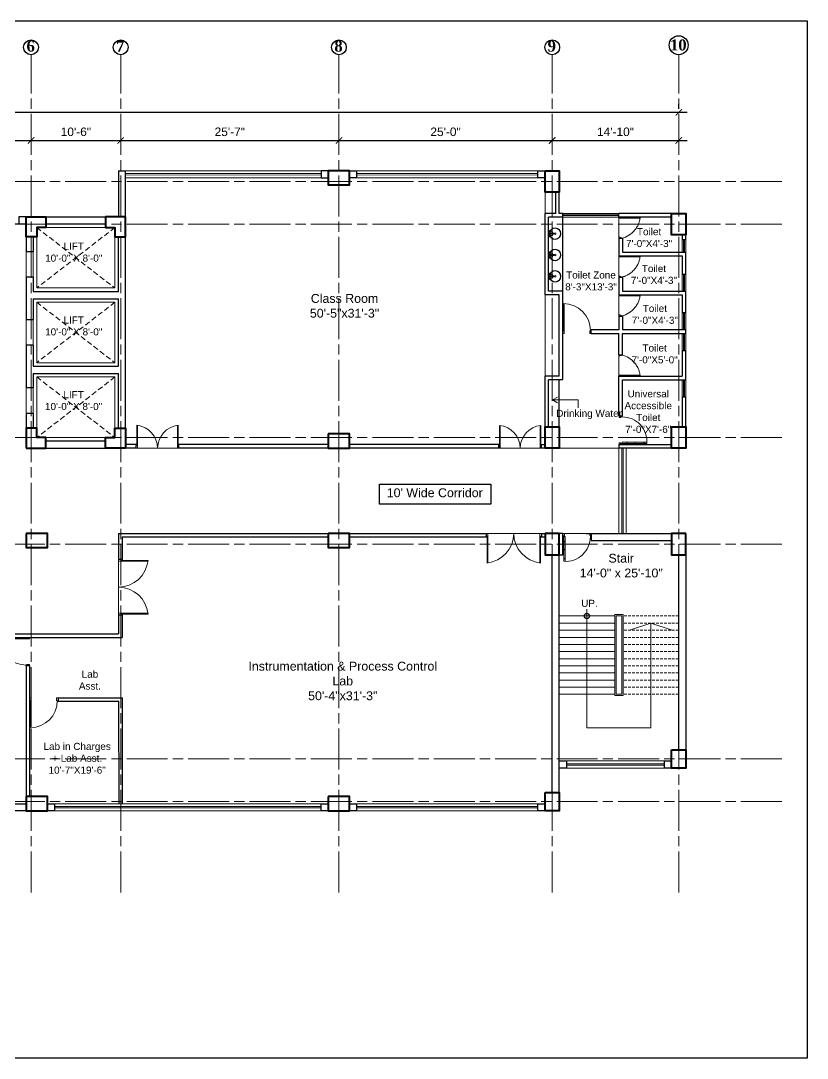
# Model space of a CAD drawing. Header units: inches. Extents: x -12 to 20935469, y -1604 to 24729220.
# Drawn here: x 20925831 to 20926937, y 24712181 to 24713639 of the extents above; entities that cross this region are included whole.
import ezdxf
from ezdxf import colors
from ezdxf.entities.mleader import LeaderData, LeaderLine
from ezdxf.math import Vec2, Vec3

# ---------------------------------------------------------------- set-up
doc = ezdxf.new("R2010")
doc.units = ezdxf.units.IN
doc.header["$LTSCALE"] = 0.03
doc.header["$MEASUREMENT"] = 0
doc.header["$PDMODE"] = 32
doc.header["$PDSIZE"] = 15
doc.linetypes.add('ACAD_ISO08W100', pattern=[36, 24, -3, 6, -3])
doc.linetypes.add('DASHED2', pattern=[0.375, 0.25, -0.125])
for name, color, linetype, lineweight in [('column', 1, 'Continuous', 40), ('Dim Line', 252, 'Continuous', 13), ('Door', 7, 'Continuous', 18), ('Dot', 253, 'Continuous', 0), ('Gas', 21, 'Continuous', 5), ('Glass Line', 252, 'Continuous', 9), ('Grid Line', 252, 'Continuous', 18), ('Hatch', 253, 'Continuous', 15), ('Main Wall', 7, 'Continuous', 30), ('RAIL', 23, 'Continuous', 13), ('STAIR', 46, 'Continuous', 15), ('TOILET FIXTURE', 142, 'Continuous', 5), ('wind.', 150, 'Continuous', 20)]:
    doc.layers.add(name, color=color, linetype=linetype, lineweight=lineweight)
doc.layers.add('FUR', color=251, linetype='Continuous')
doc.layers.add('TEXT', color=7, linetype='Continuous')
doc.styles.add('2', font='swisscl.ttf')
doc.styles.add('RomanS', font='arial.ttf', dxfattribs={"height": 12})
doc.styles.get("Standard").update_dxf_attribs({"font": 'timesbd.ttf'})
doc.dimstyles.new('Aec_Arch_I', dxfattribs={"dimscale": 96, "dimtxt": 12, "dimasz": 0.09375, "dimexe": 0.125, "dimexo": 0.125, "dimgap": 0.0625, "dimtad": 1, "dimdec": 0, "dimzin": 3, "dimdsep": 46, "dimlunit": 4, "dimtxsty": 'RomanS', "dimblk1": 'ARCHTICK', "dimblk2": 'ARCHTICK', "dimsah": 1, "dimcen": 0.09375, "dimdle": 0.125, "dimadec": 0, "dimazin": 0, "dimtfac": 0.75, "dimtdec": 0, "dimtmove": 2, "dimatfit": 3, "dimldrblk": 'ARCHTICK', "dimfxl": 1, "dimfrac": 1, "dimtolj": 1, "dimtzin": 0, "dimarcsym": 0})

# ---------------------------------------------------------------- blocks, each defined once
blk = doc.blocks.new('_ArchTick')
at = {"color": 0, "linetype": 'ByBlock', "lineweight": 35, "const_width": 0.15}
blk.add_lwpolyline([(-0.5, -0.5), (0.5, 0.5)], dxfattribs=at)
blk = doc.blocks.new('*D21')
at = {"layer": 'Defpoints', "color": 0, "transparency": 16777216}
for p in [(20831844.3, 24724578.2), (20832040.8, 24724578.2), (20832040.8, 24724578.2)]:
    blk.add_point(p, dxfattribs=at)
at = {"layer": 'Dim Line', "color": 0, "lineweight": -2, "transparency": 16777216}
for p, q in [((20831832.3, 24724578.2), (20832052.8, 24724578.2)), ((20831844.3, 24724566.2), (20831844.3, 24724566.2)), ((20832040.8, 24724566.2), (20832040.8, 24724566.2))]:
    blk.add_line(p, q, dxfattribs=at)
at = {"layer": 'Dim Line', "color": 0, "lineweight": -2, "transparency": 16777216, "xscale": 9, "yscale": 9, "zscale": 9, "rotation": 180}
blk.add_blockref('_ArchTick', (20831844.3, 24724578.2), dxfattribs=at)
at = {"layer": 'Dim Line', "color": 0, "lineweight": -2, "transparency": 16777216, "xscale": 9, "yscale": 9, "zscale": 9}
blk.add_blockref('_ArchTick', (20832040.8, 24724578.2), dxfattribs=at)
at = {"layer": 'Dim Line', "color": 0, "transparency": 16777216, "insert": (20831942.5, 24724590.3), "char_height": 12, "attachment_point": 5, "style": 'RomanS'}
blk.add_mtext('\\A1;16\'-5"', dxfattribs=at)
blk = doc.blocks.new('*D22')
at = {"layer": 'Defpoints', "color": 0, "transparency": 16777216}
for p in [(20832040.8, 24724578.2), (20832166.8, 24724578.2), (20832166.8, 24724578.2)]:
    blk.add_point(p, dxfattribs=at)
at = {"layer": 'Dim Line', "color": 0, "lineweight": -2, "transparency": 16777216}
for p, q in [((20832028.8, 24724578.2), (20832178.8, 24724578.2)), ((20832040.8, 24724566.2), (20832040.8, 24724566.2)), ((20832166.8, 24724566.2), (20832166.8, 24724566.2))]:
    blk.add_line(p, q, dxfattribs=at)
at = {"layer": 'Dim Line', "color": 0, "lineweight": -2, "transparency": 16777216, "xscale": 9, "yscale": 9, "zscale": 9, "rotation": 180}
blk.add_blockref('_ArchTick', (20832040.8, 24724578.2), dxfattribs=at)
at = {"layer": 'Dim Line', "color": 0, "lineweight": -2, "transparency": 16777216, "xscale": 9, "yscale": 9, "zscale": 9}
blk.add_blockref('_ArchTick', (20832166.8, 24724578.2), dxfattribs=at)
at = {"layer": 'Dim Line', "color": 0, "transparency": 16777216, "insert": (20832103.8, 24724590.3), "char_height": 12, "attachment_point": 5, "style": 'RomanS'}
blk.add_mtext('\\A1;10\'-6"', dxfattribs=at)
blk = doc.blocks.new('*D23')
at = {"layer": 'Defpoints', "color": 0, "transparency": 16777216}
for p in [(20832166.8, 24724578.2), (20832473.8, 24724578.2), (20832473.8, 24724578.2)]:
    blk.add_point(p, dxfattribs=at)
at = {"layer": 'Dim Line', "color": 0, "lineweight": -2, "transparency": 16777216}
for p, q in [((20832154.8, 24724578.2), (20832485.8, 24724578.2)), ((20832166.8, 24724566.2), (20832166.8, 24724566.2)), ((20832473.8, 24724566.2), (20832473.8, 24724566.2))]:
    blk.add_line(p, q, dxfattribs=at)
at = {"layer": 'Dim Line', "color": 0, "lineweight": -2, "transparency": 16777216, "xscale": 9, "yscale": 9, "zscale": 9, "rotation": 180}
blk.add_blockref('_ArchTick', (20832166.8, 24724578.2), dxfattribs=at)
at = {"layer": 'Dim Line', "color": 0, "lineweight": -2, "transparency": 16777216, "xscale": 9, "yscale": 9, "zscale": 9}
blk.add_blockref('_ArchTick', (20832473.8, 24724578.2), dxfattribs=at)
at = {"layer": 'Dim Line', "color": 0, "transparency": 16777216, "insert": (20832320.3, 24724590.3), "char_height": 12, "attachment_point": 5, "style": 'RomanS'}
blk.add_mtext('\\A1;25\'-7"', dxfattribs=at)
blk = doc.blocks.new('*D10')
at = {"layer": 'Defpoints', "color": 0, "transparency": 16777216}
for p in [(20832473.8, 24724578.2), (20832773.8, 24724578.2), (20832773.8, 24724578.2)]:
    blk.add_point(p, dxfattribs=at)
at = {"layer": 'Dim Line', "color": 0, "lineweight": -2, "transparency": 16777216}
blk.add_line((20832461.8, 24724578.2), (20832785.8, 24724578.2), dxfattribs=at)
at = {"layer": 'Dim Line', "color": 0, "lineweight": -2, "transparency": 16777216, "xscale": 9, "yscale": 9, "zscale": 9, "rotation": 180}
blk.add_blockref('_ArchTick', (20832473.8, 24724578.2), dxfattribs=at)
at = {"layer": 'Dim Line', "color": 0, "lineweight": -2, "transparency": 16777216, "xscale": 9, "yscale": 9, "zscale": 9}
blk.add_blockref('_ArchTick', (20832773.8, 24724578.2), dxfattribs=at)
at = {"layer": 'Dim Line', "color": 0, "transparency": 16777216, "insert": (20832623.8, 24724590.3), "char_height": 12, "attachment_point": 5, "style": 'RomanS'}
blk.add_mtext('\\A1;25\'-0"', dxfattribs=at)
blk = doc.blocks.new('*D11')
at = {"layer": 'Defpoints', "color": 0, "transparency": 16777216}
for p in [(20832773.8, 24724578.2), (20832951.8, 24724578.2), (20832951.8, 24724578.2)]:
    blk.add_point(p, dxfattribs=at)
at = {"layer": 'Dim Line', "color": 0, "lineweight": -2, "transparency": 16777216}
for p, q in [((20832761.8, 24724578.2), (20832963.8, 24724578.2)), ((20832951.8, 24724566.2), (20832951.8, 24724566.2))]:
    blk.add_line(p, q, dxfattribs=at)
at = {"layer": 'Dim Line', "color": 0, "lineweight": -2, "transparency": 16777216, "xscale": 9, "yscale": 9, "zscale": 9, "rotation": 180}
blk.add_blockref('_ArchTick', (20832773.8, 24724578.2), dxfattribs=at)
at = {"layer": 'Dim Line', "color": 0, "lineweight": -2, "transparency": 16777216, "xscale": 9, "yscale": 9, "zscale": 9}
blk.add_blockref('_ArchTick', (20832951.8, 24724578.2), dxfattribs=at)
at = {"layer": 'Dim Line', "color": 0, "transparency": 16777216, "insert": (20832862.8, 24724590.3), "char_height": 12, "attachment_point": 5, "style": 'RomanS'}
blk.add_mtext('\\A1;14\'-10"', dxfattribs=at)
blk = doc.blocks.new('*D13')
at = {"layer": 'Defpoints', "color": 0, "transparency": 16777216}
for p in [(20830948.3, 24724610.7), (20832951.8, 24724617.8), (20832951.8, 24724610.7)]:
    blk.add_point(p, dxfattribs=at)
at = {"layer": 'Dim Line', "color": 0, "lineweight": -2, "transparency": 16777216}
for p, q in [((20830948.3, 24724622.7), (20830948.3, 24724629.8)), ((20832951.8, 24724622.7), (20832951.8, 24724629.8)), ((20830936.3, 24724617.8), (20832963.8, 24724617.8))]:
    blk.add_line(p, q, dxfattribs=at)
at = {"layer": 'Dim Line', "color": 0, "lineweight": -2, "transparency": 16777216, "xscale": 9, "yscale": 9, "zscale": 9, "rotation": 180}
blk.add_blockref('_ArchTick', (20830948.3, 24724617.8), dxfattribs=at)
at = {"layer": 'Dim Line', "color": 0, "lineweight": -2, "transparency": 16777216, "xscale": 9, "yscale": 9, "zscale": 9}
blk.add_blockref('_ArchTick', (20832951.8, 24724617.8), dxfattribs=at)
at = {"layer": 'Dim Line', "color": 0, "transparency": 16777216, "insert": (20831950, 24724629.9), "char_height": 12, "attachment_point": 5, "style": 'RomanS'}
blk.add_mtext('\\A1;166\'-11"', dxfattribs=at)
blk = doc.blocks.new('Door_45')
at = {"layer": 'Door'}
for p, q in [((1.5, 5), (1.5, 44)), ((1.5, 40), (2.2, 40)), ((2.2, 40), (2.2, 39.5)), ((2.2, 39.5), (2.7, 39.5)), ((2.7, 39.5), (2.7, 40)), ((2.7, 40), (3.5, 40)), ((3.5, 44), (3.5, 5)), ((1.5, 25.8), (2.2, 25.8)), ((2.2, 25.8), (2.2, 25.3)), ((2.2, 25.3), (2.7, 25.3)), ((2.7, 25.8), (3.5, 25.8)), ((2.7, 25.3), (2.7, 25.8)), ((0, 0), (0, 5)), ((0, 5), (1.5, 5)), ((1.5, 12.6), (2.2, 12.6)), ((3.5, 5), (1.5, 5)), ((1.5, 5), (1.5, 3)), ((1.5, 3), (2.5, 3)), ((2.2, 12.6), (2.2, 13.1)), ((2.2, 13.1), (2.7, 13.1)), ((2.5, 3), (2.5, 0)), ((2.7, 13.1), (2.7, 12.6)), ((2.7, 12.6), (3.5, 12.6)), ((42.5, 3), (42.5, 0)), ((43.5, 3), (42.5, 3)), ((45, 5), (43.5, 5)), ((43.5, 5), (43.5, 3)), ((45, 0), (45, 5)), ((2.5, 0), (0, 0)), ((42.5, 0), (45, 0))]:
    blk.add_line(p, q, dxfattribs=at)
blk.add_arc((4.7, 5.3), 38.8, 359.6233, 94.6685, dxfattribs=at)
blk = doc.blocks.new('sssss-flat-876')
at = {"layer": 'Door', "linetype": 'Continuous', "ltscale": 3}
blk.add_line((3666.5, 84027.2), (3666.5, 84055.7), dxfattribs=at)
at = {"layer": 'Door', "linetype": 'Continuous', "ltscale": 3, "extrusion": (-7.21527e-09, -3.35624e-18, 1), "elevation": 0}
for points in [[(3666.5, 84057.2), (3666.5, 84055.7), (3668.4, 84055.7), (3668.4, 84056.5), (3670.2, 84056.5), (3670.2, 84057.2)], [(3668.4, 84055.7), (3696.2, 84055.7), (3696.2, 84056.5), (3668.4, 84056.5)]]:
    blk.add_lwpolyline(points, close=True, dxfattribs=at)
at = {"layer": 'Door', "linetype": 'Continuous', "ltscale": 3, "flags": 128}
blk.add_lwpolyline([(3670.2, 84027.2, 0.04096), (3675.5, 84028.9, 0.082496), (3684.9, 84034.8, 0.052187), (3689.7, 84040, 0.043988), (3692.9, 84045, 0.036571), (3694.8, 84049.6, 0.034751), (3695.9, 84054.2, 0.011435), (3696.2, 84055.7)], format="xyb", dxfattribs=at)
at = {"layer": 'Door', "linetype": 'Continuous', "ltscale": 3}
blk.add_lwpolyline([(3666.5, 84027.2), (3666.5, 84028.7), (3668.4, 84028.7), (3668.4, 84027.9), (3670.2, 84027.9), (3670.2, 84027.2)], close=True, dxfattribs=at)
blk = doc.blocks.new('7-flat-72')
at = {"layer": 'Glass Line', "color": 8, "ltscale": 20}
for p, q in [((-64478.7, 376960.5), (-64480.3, 376960.5)), ((-64480.3, 376959.5), (-64480.3, 376960.5)), ((-64480.3, 376959.5), (-64480.3, 376960.5)), ((-64478.7, 376959.5), (-64480.3, 376959.5)), ((-64480.3, 376959.1), (-64480.3, 376959.4)), ((-64478.7, 376959.4), (-64480.3, 376959.4)), ((-64478.7, 376959.1), (-64480.3, 376959.1)), ((-64480.2, 376959.4), (-64480.2, 376959.5)), ((-64480.1, 376959.5), (-64480.1, 376960.5)), ((-64479.9, 376959.5), (-64479.9, 376960.5)), ((-64479.5, 376959.5), (-64479.5, 376960.5)), ((-64479.1, 376959.5), (-64479.1, 376960.5)), ((-64478.9, 376959.5), (-64478.9, 376960.5)), ((-64478.9, 376959.4), (-64478.9, 376959.5)), ((-64478.8, 376959.5), (-64478.8, 376960.5)), ((-64478.7, 376959.5), (-64478.7, 376960.5)), ((-64478.7, 376959.1), (-64478.7, 376959.4)), ((-64475.1, 376959.4), (-64476.9, 376959.4)), ((-64476.9, 376959.1), (-64476.9, 376959.4)), ((-64475.1, 376959.1), (-64476.9, 376959.1)), ((-64476.6, 376959.4), (-64476.6, 376966.6)), ((-64475.5, 376966.6), (-64476.6, 376966.6)), ((-64475.5, 376959.4), (-64475.5, 376966.6)), ((-64475.1, 376959.1), (-64475.1, 376959.4)), ((-64473.3, 376960.5), (-64471.7, 376960.5)), ((-64473.3, 376959.5), (-64473.3, 376960.5)), ((-64473.3, 376959.5), (-64473.3, 376960.5)), ((-64473.3, 376959.5), (-64471.7, 376959.5)), ((-64473.3, 376959.1), (-64473.3, 376959.4)), ((-64473.3, 376959.4), (-64471.7, 376959.4)), ((-64473.3, 376959.1), (-64471.7, 376959.1)), ((-64473.1, 376959.5), (-64473.1, 376960.5)), ((-64473.1, 376959.4), (-64473.1, 376959.5)), ((-64472.9, 376959.5), (-64472.9, 376960.5)), ((-64472.5, 376959.5), (-64472.5, 376960.5)), ((-64472.1, 376959.5), (-64472.1, 376960.5)), ((-64471.9, 376959.5), (-64471.9, 376960.5)), ((-64471.9, 376959.4), (-64471.9, 376959.5)), ((-64471.8, 376959.5), (-64471.8, 376960.5)), ((-64471.7, 376959.5), (-64471.7, 376960.5)), ((-64471.7, 376959.1), (-64471.7, 376959.4))]:
    blk.add_line(p, q, dxfattribs=at)
blk.add_circle((-64476, 376968.4, 0), 1.08, dxfattribs=at)
for radius, start, end in [(8.1, 273.8334, 266.1883), (7.55, 274.115, 265.9068)]:
    blk.add_arc((-64476, 376968.4, 0), radius, start, end, dxfattribs=at)
blk = doc.blocks.new('SFSFSFS-flat-72')
at = {"layer": 'TOILET FIXTURE', "ltscale": 0.2}
blk.add_lwpolyline([(-3918.5, -3608.1), (-3918.5, -3602.7), (-3923.9, -3602.7), (-3923.9, -3608.1)], close=True, dxfattribs=at)
at = {"layer": 'TOILET FIXTURE', "ltscale": 20}
blk.add_blockref('7-flat-72', (60554.8, -380567.2), dxfattribs=at)
blk = doc.blocks.new('$D40')
at = {"layer": 'Door'}
for p, q in [((1, 4), (1, 42)), ((2, 0), (2, 42)), ((1, 5), (0, 5)), ((2, 0), (0, 0)), ((2, 4), (1, 4)), ((39, 4), (38, 4)), ((38, 4), (38, 0)), ((40, 0), (38, 0)), ((40, 5), (39, 5)), ((39, 5), (39, 4))]:
    blk.add_line(p, q, dxfattribs=at)
blk.add_arc((1, 4), 38, 0, 90, dxfattribs=at)
blk = doc.blocks.new('A$C36295410')
at = {"layer": 'Door'}
for p, q in [((1, 4), (1, 32)), ((2, 0), (2, 32)), ((58, 0), (58, 32)), ((59, 4), (59, 32)), ((1, 5), (0, 5)), ((2, 4), (1, 4)), ((58, 4), (59, 4)), ((59, 5), (60, 5)), ((2, 0), (0, 0)), ((58, 0), (60, 0))]:
    blk.add_line(p, q, dxfattribs=at)
for centre, start, end in [((-2.5, -0.3), 0.5906, 83.7783), ((62.5, -0.3), 96.2217, 179.4094)]:
    blk.add_arc(centre, 32.5, start, end, dxfattribs=at)
blk = doc.blocks.new('fff')
at = {"layer": 'Grid Line', "color": 252, "linetype": 'ACAD_ISO08W100', "lineweight": 9, "ltscale": 80, "true_color": 0x939598}
for p, q in [((20832040.8, 24723521.1), (20832040.8, 24724698.8)), ((20832166.8, 24723521.1), (20832166.8, 24724698.8)), ((20832473.8, 24723521.1), (20832473.8, 24724698.8)), ((20832773.8, 24723521.1), (20832773.8, 24724698.8)), ((20832951.8, 24723521.1), (20832951.8, 24724698.8)), ((20833096.9, 24724520.6), (20830726.1, 24724520.6)), ((20833096.9, 24724460.6), (20830726.1, 24724460.6)), ((20833096.9, 24724160.7), (20830726.1, 24724160.7)), ((20833096.9, 24724010.7), (20830726.1, 24724010.7)), ((20833096.9, 24723708.7), (20830726.1, 24723708.7)), ((20833096.9, 24723648.8), (20830726.1, 24723648.8))]:
    blk.add_line(p, q, dxfattribs=at)
at = {"layer": 'Dim Line'}
for base, p1, p2, picture, middle in [((20832951.7523, 24724617.8128), (20830948.3088, 24724610.7482), (20832951.7523, 24724610.7482), '*D13', (20831950.0306, 24724629.9397)), ((20832040.7792, 24724578.1666), (20831844.25, 24724578.1666), (20832040.7792, 24724578.1666), '*D21', (20831942.5146, 24724590.2934)), ((20832166.8, 24724578.2), (20832040.8, 24724578.2), (20832166.8, 24724578.2), '*D22', (20832103.8, 24724590.3)), ((20832473.8, 24724578.2), (20832166.8, 24724578.2), (20832473.8, 24724578.2), '*D23', (20832320.3, 24724590.3)), ((20832773.8, 24724578.2), (20832473.8, 24724578.2), (20832773.8, 24724578.2), '*D10', (20832623.8, 24724590.3)), ((20832951.8, 24724578.2), (20832773.8, 24724578.2), (20832951.8, 24724578.2), '*D11', (20832862.8, 24724590.3))]:
    dim = blk.add_linear_dim(base=base, p1=p1, p2=p2, dimstyle='Aec_Arch_I', dxfattribs=at)
    dim.commit()
    dim.dimension.update_dxf_attribs({"geometry": picture, "text_midpoint": middle})

msp = doc.modelspace()

# ---------------------------------------------------------------- linework, layer by layer
for p, q in [((20926766, 24713368.2), (20926766, 24713368.2)), ((20926593, 24713259), (20926593, 24713363.2)), ((20926588, 24713068.3), (20926588, 24713134.4)), ((20926677, 24713043.5), (20926672, 24713043.5)), ((20926625.8, 24712918.4), (20926728, 24712918.4)), ((20925973.1, 24712881.8), (20925968, 24712881.8))]:
    msp.add_line(p, q)
msp.add_lwpolyline([(20926335.1, 24712987.4), (20926491.6, 24712987.4), (20926491.6, 24712959.3), (20926335.1, 24712959.3)], close=True)
msp.add_circle((20926627, 24712802.3), 3.61)
at = {"layer": 'column', "lineweight": 40, "ltscale": 20}
for points in [[(20926263.1, 24713428.2), (20926263.1, 24713408.2), (20926293.1, 24713408.2), (20926293.1, 24713428.2)], [(20926568, 24713428.2), (20926588, 24713428.2), (20926588, 24713398.2), (20926568, 24713398.2)], [(20926746, 24713368.2), (20926766, 24713368.2), (20926766, 24713338.2), (20926746, 24713338.2)], [(20926568, 24713068.3), (20926588, 24713068.3), (20926588, 24713038.4), (20926568, 24713038.4)], [(20926746, 24713068.4), (20926766, 24713068.4), (20926766, 24713038.4), (20926746, 24713038.4)], [(20926263.1, 24713058.3), (20926263.1, 24713038.3), (20926293.1, 24713038.4), (20926293.1, 24713058.4)], [(20925838, 24712918.4), (20925838, 24712898.4), (20925868, 24712898.4), (20925868, 24712918.4)], [(20926263.1, 24712918.4), (20926263.1, 24712898.4), (20926293.1, 24712898.4), (20926293.1, 24712918.4)], [(20926588.1, 24712918.4), (20926568.1, 24712918.4), (20926568.1, 24712888.4), (20926588.1, 24712888.4)], [(20926766, 24712918.4), (20926746, 24712918.4), (20926746, 24712888.4), (20926766, 24712888.4)], [(20926746, 24712614.3), (20926766, 24712614.3), (20926766, 24712588.3), (20926746, 24712588.3)], [(20926568.1, 24712554.4), (20926588.1, 24712554.4), (20926588.1, 24712528.4), (20926568.1, 24712528.4)], [(20925838, 24712548.4), (20925838, 24712528.4), (20925868, 24712528.4), (20925868, 24712548.4)], [(20926263.1, 24712548.4), (20926263.1, 24712528.4), (20926293.1, 24712528.4), (20926293.1, 24712548.4)]]:
    msp.add_lwpolyline(points, close=True, dxfattribs=at)
for points in [[(20925838, 24713363.4), (20925866, 24713363.4), (20925866, 24713348.4), (20925853, 24713348.4), (20925853, 24713335.4), (20925838, 24713335.4), (20925838, 24713363.4)], [(20925978, 24713363.4), (20925950, 24713363.4), (20925950, 24713348.4), (20925963, 24713348.4), (20925963, 24713335.4), (20925978, 24713335.4), (20925978, 24713363.4)], [(20925838, 24713038.4), (20925866, 24713038.4), (20925866, 24713053.4), (20925853, 24713053.4), (20925853, 24713066.4), (20925838, 24713066.4), (20925838, 24713038.4)], [(20925978, 24713038.4), (20925950, 24713038.4), (20925950, 24713053.4), (20925963, 24713053.4), (20925963, 24713066.4), (20925978, 24713066.4), (20925978, 24713038.4)]]:
    msp.add_lwpolyline(points, dxfattribs=at)
at = {"layer": 'Defpoints'}
msp.add_lwpolyline([(20924498, 24713639.1), (20926936.9, 24713639.1), (20926936.9, 24712180.6), (20924498, 24712180.6)], close=True, dxfattribs=at)
at = {"layer": 'Door'}
for p, q in [((20926487.7, 24712918.4), (20926485.1, 24712918.4)), ((20926486.4, 24712913.3), (20926485.1, 24712913.3)), ((20926486.4, 24712914.6), (20926486.4, 24712876.8)), ((20926487.7, 24712914.6), (20926486.4, 24712914.6)), ((20926487.7, 24712918.4), (20926487.7, 24712876.8)), ((20926560.5, 24712918.4), (20926560.5, 24712876.8)), ((20926560.5, 24712918.4), (20926563.1, 24712918.4)), ((20926560.5, 24712914.6), (20926561.8, 24712914.6)), ((20926561.8, 24712914.6), (20926561.8, 24712876.8)), ((20926561.8, 24712913.3), (20926563.1, 24712913.3)), ((20925968, 24712879.2), (20925968, 24712881.8)), ((20925968, 24712879.2), (20926009.6, 24712879.2)), ((20925971.8, 24712880.5), (20926009.6, 24712880.5)), ((20925971.8, 24712879.2), (20925971.8, 24712880.5)), ((20925973.1, 24712880.5), (20925973.1, 24712881.8)), ((20925968, 24712806.4), (20926009.6, 24712806.4)), ((20925968, 24712806.4), (20925968, 24712803.8)), ((20925971.8, 24712806.4), (20925971.8, 24712805.1)), ((20925971.8, 24712805.1), (20926009.6, 24712805.1)), ((20925973.1, 24712805.1), (20925973.1, 24712803.8))]:
    msp.add_line(p, q, dxfattribs=at)
for centre, start, end in [((20926481.8, 24712918.8), 276.2217, 359.4094), ((20926566.3, 24712918.8), 180.5906, 263.7783), ((20925967.6, 24712885.1), 270.5906, 353.7783), ((20925967.6, 24712800.5), 6.2217, 89.4094)]:
    msp.add_arc(centre, 42.3, start, end, dxfattribs=at)
at = {"layer": 'Dot', "linetype": 'DASHED2', "lineweight": 0, "ltscale": 1000}
for points in [[(20925853, 24713348.4), (20925963, 24713263.4), (20925963, 24713348.4), (20925853, 24713263.4)], [(20925853, 24713243.4), (20925963, 24713158.4), (20925963, 24713243.4), (20925853, 24713158.4)], [(20925853, 24713138.4), (20925963.1, 24713053.2), (20925963.1, 24713138.4), (20925853.1, 24713053.2)]]:
    msp.add_lwpolyline(points, dxfattribs=at)
at = {"layer": 'Gas', "color": 0, "lineweight": 5}
for points in [[(20925853, 24713263.4), (20925963, 24713263.4), (20925963, 24713348.4), (20925853, 24713348.4)], [(20925853, 24713158.4), (20925963, 24713158.4), (20925963, 24713243.4), (20925853, 24713243.4)], [(20925853.1, 24713053.2), (20925963.1, 24713053.2), (20925963.1, 24713138.4), (20925853, 24713138.4)], [(20926666, 24712804.3), (20926678, 24712804.3), (20926678, 24712690.3), (20926666, 24712690.3)], [(20926668, 24712802.3), (20926676, 24712802.3), (20926676, 24712692.3), (20926668, 24712692.3)]]:
    msp.add_lwpolyline(points, close=True, dxfattribs=at)
at = {"layer": 'Gas', "color": 0, "lineweight": 35}
msp.add_lwpolyline([(20925838, 24713038.4), (20925838, 24713038.4)], dxfattribs=at)
at = {"layer": 'Hatch'}
msp.add_line((20926568, 24713368.2), (20926568, 24713398.2), dxfattribs=at)
at = {"layer": 'Hatch', "lineweight": 0}
for p, q in [((20925838, 24713353.4), (20925838, 24713038.4)), ((20925838, 24713038.2), (20926672, 24713038.4)), ((20926672, 24712918.4), (20925968, 24712918.4)), ((20925968, 24712803.8), (20925968, 24712881.8))]:
    msp.add_line(p, q, dxfattribs=at)
at = {"layer": 'Hatch', "lineweight": 5}
msp.add_line((20926568, 24713139.4), (20926568, 24713254), dxfattribs=at)
at = {"layer": 'Main Wall', "lineweight": 30}
for p, q in [((20925968.1, 24713428.2), (20925978, 24713428.2)), ((20925968.1, 24713428.2), (20925968.1, 24713363.4)), ((20925978, 24713066.4), (20925978, 24713428.2)), ((20926263, 24713428.2), (20926253, 24713428.2)), ((20926253, 24713428.2), (20926253, 24713418.2)), ((20926558, 24713428.2), (20926568, 24713428.2)), ((20926558, 24713418.2), (20926558, 24713428.2)), ((20926253, 24713418.2), (20926263, 24713418.2)), ((20926568, 24713418.2), (20926558, 24713418.2)), ((20926583, 24713368.2), (20926583, 24713398.2)), ((20926588, 24713368.2), (20926588, 24713398.2)), ((20926568, 24713254), (20926568, 24713368.2)), ((20926583, 24713368.2), (20926568, 24713368.2)), ((20926593, 24713368.2), (20926588, 24713368.2)), ((20926593, 24713363.2), (20926593, 24713368.2)), ((20926746, 24713368.2), (20926672, 24713368.2)), ((20926672, 24713363.2), (20926672, 24713368.2)), ((20925848, 24713363.4), (20925968, 24713363.4)), ((20925866, 24713353.4), (20925950, 24713353.4)), ((20926573, 24713259), (20926573, 24713363.2)), ((20926593, 24713363.2), (20926573, 24713363.2)), ((20926746, 24713363.2), (20926672, 24713363.2)), ((20926766, 24713331.6), (20926766, 24713338.2)), ((20926677, 24713333.2), (20926672, 24713333.2)), ((20926677, 24713333.2), (20926677, 24713313.6)), ((20925838, 24713314.9), (20925848, 24713314.9)), ((20926672, 24713308.6), (20926761, 24713308.6)), ((20926677, 24713313.6), (20926766, 24713313.6)), ((20926766, 24713283), (20926766, 24713313.6)), ((20925838, 24713278.9), (20925848, 24713278.9)), ((20926672, 24713278.6), (20926677, 24713278.6)), ((20926677, 24713278.6), (20926677, 24713259)), ((20925848, 24713258.4), (20925968, 24713258.4)), ((20926588, 24713254), (20926568, 24713254)), ((20926593, 24713259), (20926573, 24713259)), ((20926588, 24713139.4), (20926588, 24713254)), ((20926593, 24713204.4), (20926593, 24713259)), ((20926672, 24713254), (20926761, 24713254)), ((20926677, 24713259), (20926766, 24713259)), ((20926761, 24713254), (20926761, 24713228.4)), ((20926766, 24713228.4), (20926766, 24713259)), ((20925848, 24713248.4), (20925968, 24713248.4)), ((20926672, 24713224), (20926677, 24713224)), ((20926766, 24713228.4), (20926761, 24713228.4)), ((20925838, 24713218.9), (20925848, 24713218.9)), ((20926593, 24713134.4), (20926593, 24713204.4)), ((20926633, 24713199.4), (20926633, 24713204.4)), ((20926633, 24713199.4), (20926672, 24713199.4)), ((20926672, 24713169.4), (20926672, 24713199.4)), ((20926766, 24713204.4), (20926677, 24713204.4)), ((20926677, 24713199.4), (20926766, 24713199.4)), ((20926677, 24713169.4), (20926677, 24713199.4)), ((20926766, 24713199.4), (20926766, 24713204.4)), ((20925848, 24713182.9), (20925838, 24713182.9)), ((20926672, 24713169.4), (20926677, 24713169.4)), ((20926761, 24713175.4), (20926766, 24713175.4)), ((20926761, 24713175.4), (20926761, 24713139.4)), ((20926766, 24713134.4), (20926766, 24713175.4)), ((20925848, 24713153.4), (20925968, 24713153.4)), ((20925848, 24713143.4), (20925968, 24713143.4)), ((20926568, 24713068.3), (20926568, 24713139.4)), ((20926588, 24713139.4), (20926568, 24713139.4)), ((20926573, 24713068.3), (20926573, 24713134.4)), ((20926593, 24713134.4), (20926573, 24713134.4)), ((20926672, 24713083.5), (20926672, 24713139.4)), ((20926672, 24713139.4), (20926761, 24713139.4)), ((20926677, 24713083.5), (20926677, 24713134.4)), ((20926677, 24713134.4), (20926766, 24713134.4)), ((20925848, 24713122.9), (20925838, 24713122.9)), ((20926761, 24713110.4), (20926761, 24713068.3)), ((20926761, 24713110.4), (20926766, 24713110.4)), ((20926766, 24713068.3), (20926766, 24713110.4)), ((20925848, 24713086.9), (20925838, 24713086.9)), ((20926672, 24713083.5), (20926677, 24713083.5)), ((20925866, 24713038.4), (20925950, 24713038.4)), ((20925993, 24713043.4), (20925978, 24713043.4)), ((20925993, 24713038.4), (20925978, 24713038.4)), ((20925993, 24713038.4), (20925993, 24713043.4)), ((20926263, 24713043.3), (20926053, 24713043.3)), ((20926053, 24713038.3), (20926053, 24713043.3)), ((20926263, 24713038.3), (20926053, 24713038.3)), ((20926503.1, 24713043.5), (20926293, 24713043.4)), ((20926503.1, 24713038.3), (20926293, 24713038.3)), ((20926503.1, 24713043.5), (20926503.1, 24713038.3)), ((20926503.1, 24713038.3), (20926503.1, 24713043.5)), ((20926672, 24713043.5), (20926746, 24713043.5)), ((20926672, 24713043.5), (20926672, 24713038.5)), ((20926672, 24713038.5), (20926746, 24713038.5)), ((20925968, 24712918.4), (20926263.1, 24712918.4)), ((20925968, 24712918.4), (20925968, 24712881.8)), ((20925973, 24712913.4), (20926263.1, 24712913.4)), ((20925973, 24712913.4), (20925973, 24712881.8)), ((20926293.1, 24712918.4), (20926485.1, 24712918.4)), ((20926293.1, 24712913.4), (20926485.1, 24712913.4)), ((20926485.1, 24712918.4), (20926485.1, 24712913.4)), ((20926563.1, 24712918.4), (20926568.1, 24712918.4)), ((20926563.1, 24712918.4), (20926563.1, 24712913.4)), ((20926563.1, 24712913.4), (20926568.1, 24712913.4)), ((20926578.1, 24712918.3), (20926588.1, 24712918.3)), ((20926593.1, 24712918.3), (20926588.1, 24712918.3)), ((20926593.1, 24712888.3), (20926593.1, 24712918.3)), ((20926633.1, 24712918.4), (20926746, 24712918.4)), ((20926633.1, 24712918.3), (20926633.1, 24712908.3)), ((20926633.1, 24712908.3), (20926746, 24712908.3)), ((20926578.1, 24712554.4), (20926578.1, 24712888.4)), ((20926588.1, 24712554.4), (20926588.1, 24712888.4)), ((20926588.1, 24712888.3), (20926593.1, 24712888.3)), ((20926756, 24712888.3), (20926756, 24712614.3)), ((20926766, 24712888.3), (20926766, 24712614.3)), ((20925968, 24712803.8), (20925968, 24712777.2)), ((20925968, 24712803.8), (20925973, 24712803.8)), ((20925973, 24712803.8), (20925973, 24712772.2)), ((20925781.8, 24712777.2), (20925968, 24712777.2)), ((20925781.8, 24712772.2), (20925973, 24712772.2)), ((20925842.8, 24712732.2), (20925837.8, 24712732.2)), ((20925838, 24712732.2), (20925838, 24712548.4)), ((20925843, 24712732.2), (20925843, 24712548.4)), ((20925883, 24712687.4), (20925973.8, 24712687.4)), ((20925883, 24712687.4), (20925883, 24712682.4)), ((20925883, 24712682.4), (20925968.5, 24712682.4)), ((20925968.8, 24712538.4), (20925968.5, 24712682.4)), ((20925973.8, 24712538.4), (20925973.8, 24712687.4)), ((20926598.1, 24712598.5), (20926598.1, 24712588.5))]:
    msp.add_line(p, q, dxfattribs=at)
for points in [[(20926293, 24713428.2), (20926303, 24713428.2), (20926303, 24713418.2), (20926293, 24713418.2)], [(20925838, 24713363.4), (20925828, 24713363.4), (20925828, 24713353.4), (20925838, 24713353.4)], [(20926761, 24713338.2), (20926761, 24713331.6)], [(20925838, 24713335.4), (20925838, 24713314.9)], [(20925848, 24713335.4), (20925848, 24713314.9)], [(20925968, 24713258.4), (20925968, 24713335.4)], [(20926672, 24713333.2), (20926672, 24713308.6)], [(20926761, 24713331.6), (20926766, 24713331.6)], [(20926761, 24713308.6), (20926761, 24713283)], [(20925838, 24713278.9), (20925838, 24713218.9)], [(20925848, 24713278.9), (20925848, 24713258.4)], [(20926672, 24713278.6), (20926672, 24713254)], [(20926761, 24713283), (20926766, 24713283)], [(20925848, 24713248.4), (20925848, 24713218.9)], [(20925968, 24713153.4), (20925968, 24713248.4)], [(20926672, 24713224), (20926672, 24713204.4)], [(20926677, 24713224), (20926677, 24713204.4)], [(20926672, 24713204.4), (20926633, 24713204.4)], [(20925838, 24713182.9), (20925838, 24713122.9)], [(20925848, 24713182.9), (20925848, 24713153.4)], [(20925848, 24713143.4), (20925848, 24713122.9)], [(20925968, 24713066.4), (20925968, 24713143.4)], [(20925838, 24713086.9), (20925838, 24713066.4), (20925838, 24713066.4)], [(20925848, 24713086.9), (20925848, 24713066.4)], [(20925866, 24713048.4), (20925950, 24713048.4)], [(20926598.1, 24712588.5), (20926588.1, 24712588.5), (20926588.1, 24712598.5), (20926598.1, 24712598.5)], [(20926746, 24712588.5), (20926736, 24712588.5), (20926736, 24712598.5), (20926746, 24712598.5)], [(20925838, 24712528.4), (20925816, 24712528.4), (20925816, 24712538.4), (20925838, 24712538.4)], [(20925868, 24712538.4), (20925878, 24712538.4), (20925878, 24712528.4), (20925868, 24712528.4)], [(20926263, 24712528.4), (20926253, 24712528.4), (20926253, 24712538.4), (20926263, 24712538.4)], [(20926293, 24712538.4), (20926303, 24712538.4), (20926303, 24712528.4), (20926293, 24712528.4)], [(20926568, 24712528.4), (20926558, 24712528.4), (20926558, 24712538.4), (20926568, 24712538.4)]]:
    msp.add_lwpolyline(points, dxfattribs=at)
at = {"layer": 'Main Wall', "lineweight": 13}
for points in [[(20925838, 24713278.9), (20925848, 24713278.9), (20925848, 24713314.9), (20925838, 24713314.9)], [(20925838, 24713182.9), (20925848, 24713182.9), (20925848, 24713218.9), (20925838, 24713218.9)], [(20925838, 24713086.9), (20925848, 24713086.9), (20925848, 24713122.9), (20925838, 24713122.9)]]:
    msp.add_lwpolyline(points, close=True, dxfattribs=at)
at = {"layer": 'Main Wall', "lineweight": 30}
msp.add_lwpolyline([(20926563.1, 24713043.3), (20926568, 24713043.3), (20926568, 24713038.3), (20926563.1, 24713038.3)], close=True, dxfattribs=at)
at = {"layer": 'RAIL', "lineweight": 9}
for p, q in [((20926627, 24712812.1), (20926627, 24712645.3)), ((20926588, 24712782.3), (20926666, 24712782.3)), ((20926687, 24712782.3), (20926717, 24712792.3)), ((20926717, 24712645.3), (20926717, 24712792.3)), ((20926717, 24712792.3), (20926747, 24712782.3)), ((20926627, 24712645.3), (20926717, 24712645.3))]:
    msp.add_line(p, q, dxfattribs=at)
at = {"layer": 'STAIR', "color": 253, "lineweight": 5}
for p, q in [((20926578.4, 24713106.1), (20926585.7, 24713110.1)), ((20926578.4, 24713106.1), (20926614.7, 24713106.1)), ((20926578.4, 24713106.1), (20926585.7, 24713102)), ((20926614.7, 24713106.1), (20926614.7, 24713094.8))]:
    msp.add_line(p, q, dxfattribs=at)
at = {"layer": 'STAIR', "color": 32, "lineweight": 5}
for p, q in [((20926666, 24712802.3), (20926588, 24712802.3)), ((20926666, 24712792.3), (20926588, 24712792.3)), ((20926648, 24712782.3), (20926588, 24712782.3)), ((20926666, 24712772.3), (20926588, 24712772.3)), ((20926666, 24712762.3), (20926588, 24712762.3)), ((20926666, 24712752.3), (20926588, 24712752.3)), ((20926666, 24712742.3), (20926588, 24712742.3)), ((20926666, 24712732.3), (20926588, 24712732.3)), ((20926666, 24712722.3), (20926588, 24712722.3)), ((20926666, 24712712.3), (20926588, 24712712.3)), ((20926666, 24712702.3), (20926588, 24712702.3)), ((20926666, 24712692.3), (20926588, 24712692.3))]:
    msp.add_line(p, q, dxfattribs=at)
at = {"layer": 'STAIR', "color": 32, "linetype": 'DASHED2', "lineweight": 5, "ltscale": 500}
for p, q in [((20926756, 24712802.3), (20926678, 24712802.3)), ((20926756, 24712792.3), (20926678, 24712792.3)), ((20926756, 24712782.3), (20926678, 24712782.3)), ((20926756, 24712772.3), (20926678, 24712772.3)), ((20926756, 24712762.3), (20926678, 24712762.3)), ((20926756, 24712752.3), (20926678, 24712752.3)), ((20926756, 24712742.3), (20926678, 24712742.3)), ((20926756, 24712732.3), (20926678, 24712732.3)), ((20926756, 24712722.3), (20926678, 24712722.3)), ((20926756, 24712712.3), (20926678, 24712712.3)), ((20926756, 24712702.3), (20926678, 24712702.3)), ((20926756, 24712692.3), (20926678, 24712692.3))]:
    msp.add_line(p, q, dxfattribs=at)
at = {"layer": 'TEXT'}
for centre, radius in [((20926756, 24713604.7), 13.3), ((20925845, 24713601.8), 10.4), ((20925971.1, 24713601.8), 10.4), ((20926278.1, 24713601.8), 10.4), ((20926578.1, 24713601.8), 10.4)]:
    msp.add_circle(centre, radius, dxfattribs=at)
at = {"layer": 'wind.', "lineweight": 5}
for p, q in [((20926253, 24713428.2), (20925978, 24713428.2)), ((20925978, 24713424.2), (20926253, 24713424.3)), ((20926303, 24713428.2), (20926558, 24713428.2)), ((20926303, 24713424.2), (20926558, 24713424.3)), ((20925978, 24713422.2), (20926253, 24713422.3)), ((20926253, 24713418.2), (20925978, 24713418.2)), ((20926303, 24713422.2), (20926558, 24713422.3)), ((20926303, 24713418.2), (20926558, 24713418.2)), ((20926672, 24713368.2), (20926593, 24713368.2)), ((20926672, 24713366.2), (20926593, 24713366.2)), ((20925658.5, 24713353.4), (20925838, 24713353.4)), ((20925668.5, 24713353.4), (20925838, 24713353.4)), ((20926672, 24713365.2), (20926593, 24713365.2)), ((20926672, 24713363.2), (20926593, 24713363.2)), ((20926761, 24713313.6), (20926761, 24713331.6)), ((20926763, 24713313.6), (20926763, 24713331.6)), ((20926764, 24713313.6), (20926764, 24713331.6)), ((20926766, 24713313.6), (20926766, 24713331.6)), ((20926761, 24713259), (20926761, 24713283)), ((20926763, 24713259), (20926763, 24713283)), ((20926764, 24713259), (20926764, 24713283)), ((20926766, 24713259), (20926766, 24713283)), ((20926761, 24713204.4), (20926761, 24713228.4)), ((20926763, 24713204.4), (20926763, 24713228.4)), ((20926764, 24713204.4), (20926764, 24713228.4)), ((20926766, 24713204.4), (20926766, 24713228.4)), ((20926761, 24713175.4), (20926761, 24713199.4)), ((20926763, 24713175.4), (20926763, 24713199.4)), ((20926764, 24713175.4), (20926764, 24713199.4)), ((20926766, 24713175.4), (20926766, 24713199.4)), ((20926761, 24713110.4), (20926761, 24713134.4)), ((20926763, 24713110.4), (20926763, 24713134.4)), ((20926764, 24713110.4), (20926764, 24713134.4)), ((20926766, 24713110.4), (20926766, 24713134.4)), ((20926672, 24712918.3), (20926672, 24713038.5)), ((20926672, 24713038.5), (20926672, 24712918.4)), ((20926676, 24712918.3), (20926676, 24713038.5)), ((20926678, 24712918.3), (20926678, 24713038.5)), ((20926682, 24712918.3), (20926682, 24713038.5)), ((20926736, 24712598.5), (20926598.1, 24712598.5)), ((20926736, 24712594.5), (20926598.1, 24712594.5)), ((20926736, 24712592.5), (20926598.1, 24712592.5)), ((20926736, 24712588.5), (20926598.1, 24712588.5)), ((20925878, 24712538.4), (20926253, 24712538.4)), ((20925878, 24712534.4), (20926253, 24712534.4)), ((20926303, 24712538.4), (20926558, 24712538.4)), ((20926303, 24712534.4), (20926558, 24712534.4)), ((20926303, 24712534.4), (20926558, 24712534.4)), ((20925878, 24712532.4), (20926253, 24712532.4)), ((20925878, 24712528.4), (20926253, 24712528.4)), ((20926303, 24712532.4), (20926558, 24712532.4)), ((20926303, 24712532.4), (20926558, 24712532.4)), ((20926303, 24712528.4), (20926558, 24712528.4))]:
    msp.add_line(p, q, dxfattribs=at)

# ---------------------------------------------------------------- block references
msp.add_blockref('fff', (93804.3, -11107.4))
at = {"layer": 'Door', "ltscale": 20}
for p in [(20923005.5, 24629306), (20923005.5, 24629251.4), (20923005.5, 24629196.8)]:
    msp.add_blockref('sssss-flat-876', p, dxfattribs=at)
at = {"layer": 'Door'}
msp.add_blockref('$D40', (20926593, 24713199.4), dxfattribs=at)
at = {"layer": 'Door', "ltscale": 20, "xscale": -1, "rotation": 180}
msp.add_blockref('sssss-flat-876', (20923005.5, 24797196.6), dxfattribs=at)
at = {"layer": 'Door', "color": 250, "ltscale": 20, "xscale": -0.8888888888759539, "yscale": 0.8888888888759539, "zscale": 0.8888888888759539}
for p, rotation in [((20926672.1, 24713043.5), 270), ((20926593.1, 24712918.3), 180)]:
    msp.add_blockref('Door_45', p, dxfattribs=dict(at, rotation=rotation))
at = {"layer": 'Door', "xscale": -1}
for p, rotation in [((20925842.8, 24712772.2), 90), ((20925843, 24712687.4), 180)]:
    msp.add_blockref('$D40', p, dxfattribs=dict(at, rotation=rotation))
at = {"layer": 'FUR'}
for p in [(20925993, 24713038.4), (20926503.1, 24713038.3)]:
    msp.add_blockref('A$C36295410', p, dxfattribs=at)
at = {"layer": 'TOILET FIXTURE', "ltscale": 20, "xscale": -1, "rotation": 270}
for p in [(20930181.1, 24717261), (20930181.1, 24717231), (20930181.1, 24717201)]:
    msp.add_blockref('SFSFSFS-flat-72', p, dxfattribs=at)

# ---------------------------------------------------------------- texts
at = {"layer": 'TEXT', "char_height": 15.44, "width": 227.458, "attachment_point": 8, "rotation": 0}
for s, insert in [('\\A1;6', (20925844.5, 24713595.5)), ('\\A1;7', (20925970.5, 24713595.5)), ('\\A1;8', (20926277.5, 24713595.5)), ('\\A1;9', (20926577.5, 24713595.5)), ('\\A1;10', (20926755.5, 24713597.1))]:
    msp.add_mtext(s, dxfattribs=dict(at, insert=insert))
at = {"layer": 'TEXT', "color": 30, "lineweight": 5, "ltscale": 20, "attachment_point": 2, "style": '2'}
for s, width, gutter_width, insert, char_height in [('{\\fArial|b0|i0|c0|p34;\\C0;Toilet \\P7\'-0"X4\'-3"}', 104.76, 0.5, (20926714.4, 24713347.6), 10), ('\\pxsm1;{\\fArial|b0|i0|c0|p34;\\C0;LIFT\\P10\'-0" X 8\'-0" }', 235.592, 0.75, (20925905.1, 24713327.1), 10), ('{\\fArial|b0|i0|c0|p34;\\C0;Toilet \\P7\'-0"X4\'-3"}', 104.76, 0.5, (20926721.2, 24713295.8), 10), ('{\\fArial|b0|i0|c0|p34;\\C0;Toilet Zone\\P8\'-3"X13\'-3"}', 104.76, 0.5, (20926632.7, 24713286.7), 10), ('\\pxsm1,qc;{\\fArial|b0|i0|c0|p34;\\C0;Class Room \\P50\'-5"x31\'-3"}', 321.423, 0.5, (20926286, 24713255), 12.476), ('{\\fArial|b0|i0|c0|p34;\\C0;Toilet \\P7\'-0"X4\'-3"}', 104.76, 0.5, (20926722.5, 24713239.7), 10), ('\\pxsm1;{\\fArial|b0|i0|c0|p34;\\C0;LIFT\\P10\'-0" X 8\'-0" }', 235.592, 0.75, (20925905.1, 24713223.4), 10), ('{\\fArial|b0|i0|c0|p34;\\C0;Toilet \\P7\'-0"X5\'-0"}', 104.76, 0.5, (20926722.2, 24713184.1), 10), ('\\pxsm1;{\\fArial|b0|i0|c0|p34;\\C0;LIFT\\P10\'-0" X 8\'-0" }', 235.592, 0.75, (20925904.9, 24713118.5), 10), ('{\\fArial|b0|i0|c0|p34;\\C0;Universal Accessible Toilet\\P7\'-0"X7\'-6"}', 88.036, 0.35, (20926713.2, 24713119.7), 10), ('\\pxsm1;{\\fArial|b0|i0|c0|p34;\\C0;Drinking Water }', 88.563, 0.282, (20926630, 24713092.2), 10), ("\\pxsm1,qc;{\\fArial|b0|i0|c0|p34;\\C0;10' Wide Corridor}", 227.89, 0.75, (20926412.9, 24712981.8), 12.476), ('\\pxsm1;{\\fArial|b0|i0|c0|p34;\\C0;Stair\\P14\'-0" x 25\'-10"  }', 218.087, 0.282, (20926675.2, 24712889.8), 12.476), ('{\\fArial|b0|i0|c0|p34;\\C0;UP.}', 104.76, 0.5, (20926630.5, 24712825.1), 10), ('\\pxsm1,qc;{\\fArial|b0|i0|c0|p34;\\C0;Instrumentation & Process Control\\PLab\\P50\'-4"x31\'-3"}', 321.423, 0.5, (20926283.5, 24712738), 12.476), ('{\\fArial|b0|i0|c0|p34;\\C0;Lab Asst. }', 49.874, 0.5, (20925927.9, 24712725.5), 10), ('{\\fArial|b0|i0|c0|p34;\\C0;Lab in Charges + Lab Asst. \\P10\'-7"X19\'-6"}', 104.76, 0.5, (20925909.9, 24712624), 10)]:
    msp.add_mtext_dynamic_manual_height_columns(s, width=width, gutter_width=gutter_width, heights=[0], dxfattribs=dict(at, insert=insert, char_height=char_height))

# ---------------------------------------------------------------- leaders
at = {"layer": 'TEXT', "lineweight": 5, "ltscale": 20}
ml = msp.add_multileader_mtext('Standard', dxfattribs=at)
ml.set_content('{\\fArial|b0|i0|c0|p34;\\C256;Fire Duct}', color=256)
ml.set_leader_properties()
ml.build(insert=Vec2(0, 0))
ml.multileader.update_dxf_attribs({"text_right_attachment_type": 6, "dogleg_length": 0.36, "arrow_head_size": 10})
ctx = ml.context
ctx.base_point, ctx.char_height, ctx.arrow_head_size, ctx.landing_gap_size, ctx.plane_origin = Vec3(20925633.3, 24713002.8), 10, 10, 0.09, Vec3(20925610.8, 24713050.6)
ctx.right_attachment = 6
notes = []
notes.append((ctx, [(0, (1, 1, 0), (20925610.8, 24713002.8), (1, 0), 22.5, [(0, [(20925610.8, 24713050.6)], 0, [])])]))
ctx.mtext.insert, ctx.mtext.width, ctx.mtext.defined_height, ctx.mtext.flow_direction = Vec3(20925633.4, 24713007.9), 232.704, 29.8, 5
for ctx, leaders in notes:
    for number, flags, end, landing, length, lines in leaders:
        leader = LeaderData()
        leader.index, (leader.has_last_leader_line, leader.has_dogleg_vector, leader.attachment_direction) = number, flags
        leader.last_leader_point, leader.dogleg_vector, leader.dogleg_length = Vec3(end), Vec3(landing), length
        for number, points, colour, breaks in lines:
            line = LeaderLine()
            line.index, line.vertices, line.color, line.breaks = number, Vec3.list(points), colors.encode_raw_color(colour), breaks
            leader.lines.append(line)
        ctx.leaders.append(leader)

doc.saveas('drawing.dxf')
